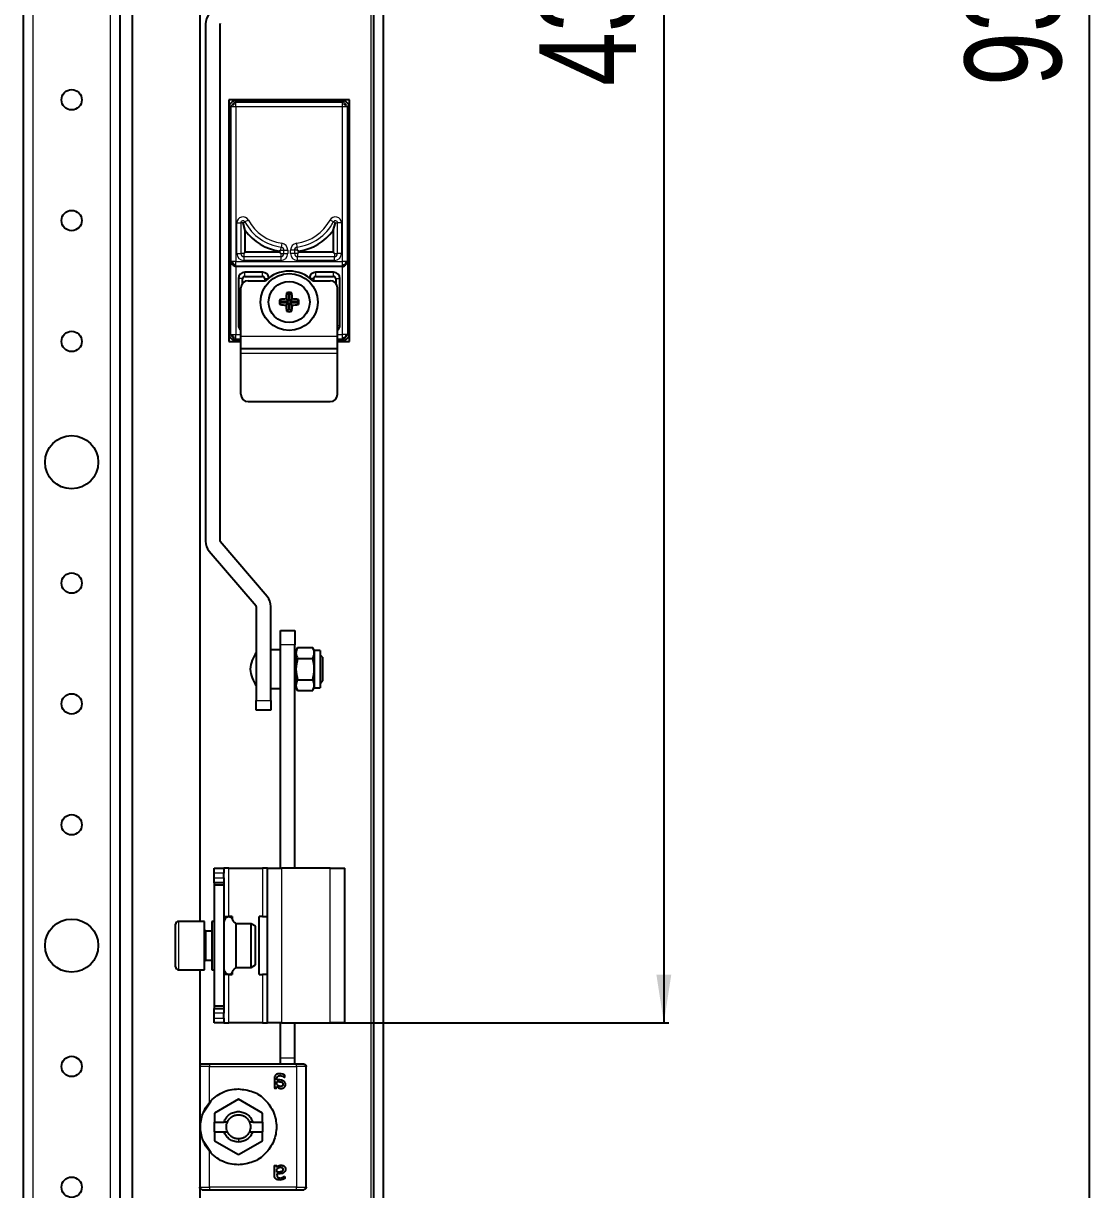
# Model space of a CAD drawing. Header units: millimetres. Extents: x -317 to 1498, y -422 to 1043.
# Drawn here: x 1276.1 to 1498.2, y 49.8 to 291.1 of the extents above; entities that cross this region are included whole.
import ezdxf

# ---------------------------------------------------------------- set-up
doc = ezdxf.new("R2010")
doc.units = ezdxf.units.MM
doc.layers.add('FORMAT', color=7, linetype='Continuous')
doc.styles.add('SLDTEXTSTYLE0', font='TXT', dxfattribs={"width": 0.75})
doc.dimstyles.new('SLDDIMSTYLE0', dxfattribs={"dimtxt": 20, "dimasz": 10, "dimexe": 0, "dimexo": 0.0625, "dimgap": 5, "dimtad": 2, "dimdec": 1, "dimrnd": 1e-09, "dimzin": 12, "dimdsep": 46, "dimtxsty": 'SLDTEXTSTYLE0', "dimsah": 1, "dimcen": 0.09, "dimadec": 0, "dimazin": 3, "dimtfac": 1, "dimtofl": 0, "dimtmove": 0, "dimatfit": 3, "dimfxl": 0, "dimfrac": 2, "dimtolj": 1, "dimtzin": 12, "dimarcsym": 0})

# ---------------------------------------------------------------- blocks, each defined once
blk = doc.blocks.new('_D_5')
at = {"layer": 'FORMAT'}
for p, q in [((1342.64, 766.28), (1497.64, 766.28)), ((1496.64, 766.28), (1496.64, -165.72)), ((1342.64, -165.72), (1497.64, -165.72))]:
    blk.add_line(p, q, dxfattribs=at)
for points in [[(1496.64, 766.28), (1495.1, 756.28), (1498.18, 756.28)], [(1496.64, -165.72), (1498.18, -155.72), (1495.1, -155.72)]]:
    blk.add_solid(points, dxfattribs=at)
at = {"layer": 'FORMAT', "insert": (1470.86, 278.12), "char_height": 20, "attachment_point": 1, "rotation": 90, "style": 'SLDTEXTSTYLE0'}
blk.add_mtext('932', dxfattribs=at)
blk = doc.blocks.new('_D_8')
at = {"layer": 'FORMAT'}
for p, q in [((1339.64, 516.28), (1409.64, 516.28)), ((1408.64, 516.28), (1408.64, 84.28)), ((1339.64, 84.28), (1409.64, 84.28))]:
    blk.add_line(p, q, dxfattribs=at)
for points in [[(1408.64, 516.28), (1407.1, 506.28), (1410.18, 506.28)], [(1408.64, 84.28), (1410.18, 94.28), (1407.1, 94.28)]]:
    blk.add_solid(points, dxfattribs=at)
at = {"layer": 'FORMAT', "insert": (1382.86, 278.12), "char_height": 20, "attachment_point": 1, "rotation": 90, "style": 'SLDTEXTSTYLE0'}
blk.add_mtext('432', dxfattribs=at)

msp = doc.modelspace()

# ---------------------------------------------------------------- linework, layer by layer
at = {"color": 7, "linetype": 'Continuous', "lineweight": 25}
for p, q in [((1348.63, -277.22), (1348.63, 877.78)), ((1350.63, -277.22), (1350.63, 877.78)), ((1298.63, 844.78), (1298.63, -244.22)), ((1276.13, 817.78), (1276.13, -217.22)), ((1296.13, 817.78), (1296.13, -217.22)), ((1312.63, 495.28), (1312.63, 105.28)), ((1313.83, 290.96), (1313.83, 183.98)), ((1316.83, 183.98), (1316.83, 290.96)), ((1343.63, 275.28), (1318.63, 275.28)), ((1318.63, 275.28), (1318.63, 225.28)), ((1319.82, 275.1), (1342.45, 275.1)), ((1343.63, 225.28), (1343.63, 275.28)), ((1318.82, 226.46), (1318.82, 274.1)), ((1343.45, 274.1), (1343.45, 226.46)), ((1322.04, 248.22), (1321.58, 249.78)), ((1340.23, 248.22), (1340.68, 249.78)), ((1322.04, 243.74), (1322.04, 248.22)), ((1340.23, 248.22), (1340.23, 243.74)), ((1322.04, 243.74), (1321.78, 243.48)), ((1329.13, 243.74), (1322.04, 243.74)), ((1329.13, 243.93), (1329.38, 244.15)), ((1329.13, 243.93), (1329.13, 243.74)), ((1329.13, 243.74), (1329.38, 243.48)), ((1333.14, 243.93), (1332.88, 244.15)), ((1333.14, 243.74), (1332.88, 243.48)), ((1333.14, 243.74), (1333.14, 243.93)), ((1340.23, 243.74), (1333.14, 243.74)), ((1340.23, 243.74), (1340.48, 243.48)), ((1320.1, 240.78), (1320.09, 240.78)), ((1320.12, 240.78), (1320.1, 240.78)), ((1342.15, 240.78), (1320.12, 240.78)), ((1325.63, 239.58), (1321.93, 239.58)), ((1340.33, 239.58), (1336.63, 239.58)), ((1342.16, 240.78), (1342.15, 240.78)), ((1342.18, 240.78), (1342.16, 240.78)), ((1320.63, 238.28), (1320.63, 228.58)), ((1321.5, 237.31), (1321.5, 238.28)), ((1321.93, 238.72), (1325.63, 238.72)), ((1322.63, 237.83), (1326.24, 237.83)), ((1326.07, 238.28), (1326.07, 237.83)), ((1336.03, 237.83), (1339.63, 237.83)), ((1336.2, 237.83), (1336.2, 238.28)), ((1336.63, 238.72), (1340.33, 238.72)), ((1340.77, 238.28), (1340.77, 237.31)), ((1341.63, 228.58), (1341.63, 238.28)), ((1321.13, 226.33), (1321.13, 236.33)), ((1331.02, 234.99), (1330.59, 235.35)), ((1331.02, 234.99), (1331.02, 233.55)), ((1331.25, 234.99), (1331.68, 235.35)), ((1331.25, 233.55), (1331.25, 234.99)), ((1341.13, 226.33), (1341.13, 236.33)), ((1329.57, 233.55), (1329.21, 233.98)), ((1329.57, 233.32), (1329.21, 232.89)), ((1331.02, 233.55), (1329.57, 233.55)), ((1329.57, 233.32), (1331.02, 233.32)), ((1331.02, 233.55), (1330.5, 234.06)), ((1331.02, 233.32), (1330.5, 232.8)), ((1331.02, 231.87), (1330.59, 231.51)), ((1331.02, 233.32), (1331.02, 231.87)), ((1331.25, 233.55), (1331.76, 234.06)), ((1332.69, 233.55), (1331.25, 233.55)), ((1331.25, 233.32), (1331.76, 232.8)), ((1331.25, 233.32), (1332.69, 233.32)), ((1331.25, 231.87), (1331.25, 233.32)), ((1331.25, 231.87), (1331.68, 231.51)), ((1332.69, 233.55), (1333.05, 233.98)), ((1332.69, 233.32), (1333.05, 232.89)), ((1318.63, 225.28), (1321.13, 225.28)), ((1321.13, 225.46), (1319.82, 225.46)), ((1321.13, 223.83), (1321.13, 226.33)), ((1341.13, 223.83), (1341.13, 226.33)), ((1342.45, 225.46), (1341.13, 225.46)), ((1341.13, 225.28), (1343.63, 225.28)), ((1321.13, 223.83), (1341.13, 223.83)), ((1321.13, 222.83), (1321.13, 223.83)), ((1321.13, 214.33), (1321.13, 222.83)), ((1341.13, 222.83), (1341.13, 223.83)), ((1341.13, 214.33), (1341.13, 222.83)), ((1322.63, 212.83), (1339.63, 212.83)), ((1326.57, 172.48), (1316.88, 183.85)), ((1314.6, 181.91), (1324.29, 170.54)), ((1324.33, 170.41), (1324.33, 150.98)), ((1327.33, 150.98), (1327.33, 170.41)), ((1329.33, 165.48), (1332.33, 165.48)), ((1329.33, 162.48), (1329.33, 165.48)), ((1332.33, 165.48), (1332.33, 162.48)), ((1329.33, 116.28), (1329.33, 162.48)), ((1332.33, 116.28), (1332.33, 162.48)), ((1332.88, 161.93), (1332.53, 161.33)), ((1332.88, 161.93), (1335.99, 161.93)), ((1336.33, 161.33), (1335.99, 161.93)), ((1329.33, 161.48), (1327.33, 161.48)), ((1332.53, 160.43), (1332.33, 160.43)), ((1332.53, 161.33), (1332.53, 153.63)), ((1332.88, 159.71), (1335.99, 159.71)), ((1337.53, 161.33), (1336.33, 161.33)), ((1336.33, 161.33), (1336.33, 153.63)), ((1337.53, 161.33), (1337.53, 153.63)), ((1338.03, 159.93), (1337.53, 160.43)), ((1338.03, 159.93), (1338.03, 155.03)), ((1332.33, 154.53), (1332.53, 154.53)), ((1332.88, 155.26), (1335.99, 155.26)), ((1337.53, 154.53), (1338.03, 155.03)), ((1327.33, 153.48), (1329.33, 153.48)), ((1332.53, 153.63), (1332.88, 153.03)), ((1332.88, 153.03), (1335.99, 153.03)), ((1335.99, 153.03), (1336.33, 153.63)), ((1336.33, 153.63), (1337.53, 153.63)), ((1324.33, 148.98), (1324.33, 150.98)), ((1327.33, 150.98), (1327.33, 148.98)), ((1327.33, 148.98), (1324.33, 148.98)), ((1315.63, 116.28), (1317.63, 116.28)), ((1315.63, 115.28), (1315.63, 116.28)), ((1317.63, 116.28), (1317.63, 115.28)), ((1318.63, 116.28), (1317.63, 116.28)), ((1318.63, 116.28), (1325.63, 116.28)), ((1326.63, 116.28), (1325.63, 116.28)), ((1326.63, 84.28), (1326.63, 116.28)), ((1326.63, 116.28), (1329.63, 116.28)), ((1339.63, 116.28), (1329.63, 116.28)), ((1339.63, 116.28), (1342.63, 116.28)), ((1342.63, 84.28), (1342.63, 116.28)), ((1315.63, 114.28), (1315.63, 115.28)), ((1315.63, 113.28), (1315.63, 114.28)), ((1317.63, 114.28), (1317.63, 115.28)), ((1317.63, 114.28), (1317.63, 113.28)), ((1317.63, 113.28), (1315.63, 113.28)), ((1315.63, 113.28), (1315.63, 112.78)), ((1317.63, 112.78), (1315.63, 112.78)), ((1315.63, 112.78), (1315.63, 87.78)), ((1317.63, 113.28), (1317.63, 112.78)), ((1317.63, 112.78), (1317.63, 87.78)), ((1317.63, 106.28), (1318.63, 106.28)), ((1319.33, 106.28), (1318.63, 106.28)), ((1319.33, 106.28), (1319.33, 105.83)), ((1324.93, 94.28), (1324.93, 106.28)), ((1325.63, 106.28), (1324.93, 106.28)), ((1325.63, 106.28), (1326.63, 106.28)), ((1307.63, 95.88), (1307.63, 104.68)), ((1313.63, 105.28), (1308.23, 105.28)), ((1313.63, 95.28), (1313.63, 105.28)), ((1315.63, 105.28), (1315.13, 105.28)), ((1315.13, 105.28), (1315.13, 104.07)), ((1315.13, 104.07), (1315.13, 95.28)), ((1323.27, 104.78), (1320.13, 104.78)), ((1320.13, 95.78), (1320.13, 104.78)), ((1324.13, 104.28), (1323.27, 104.78)), ((1323.27, 95.78), (1323.27, 104.78)), ((1324.13, 96.28), (1324.13, 104.28)), ((1315.13, 103.28), (1313.88, 103.28)), ((1313.88, 97.28), (1315.13, 97.28)), ((1308.23, 95.28), (1313.63, 95.28)), ((1312.63, 95.28), (1312.63, 75.46)), ((1315.13, 95.28), (1315.63, 95.28)), ((1318.63, 94.28), (1317.63, 94.28)), ((1318.63, 94.28), (1319.33, 94.28)), ((1319.33, 94.73), (1319.33, 94.28)), ((1320.13, 95.78), (1323.27, 95.78)), ((1323.27, 95.78), (1324.13, 96.28)), ((1324.93, 94.28), (1325.63, 94.28)), ((1326.63, 94.28), (1325.63, 94.28)), ((1317.63, 87.78), (1315.63, 87.78)), ((1315.63, 87.78), (1315.63, 87.28)), ((1315.63, 86.28), (1315.63, 87.28)), ((1315.63, 87.28), (1317.63, 87.28)), ((1317.63, 87.78), (1317.63, 87.28)), ((1317.63, 87.28), (1317.63, 86.28)), ((1315.63, 85.28), (1315.63, 86.28)), ((1315.63, 84.28), (1315.63, 85.28)), ((1317.63, 85.28), (1317.63, 86.28)), ((1317.63, 85.28), (1317.63, 84.28)), ((1317.63, 84.28), (1315.63, 84.28)), ((1317.63, 84.28), (1318.63, 84.28)), ((1325.63, 84.28), (1318.63, 84.28)), ((1325.63, 84.28), (1326.63, 84.28)), ((1329.63, 84.28), (1326.63, 84.28)), ((1329.33, 76.98), (1329.33, 84.28)), ((1329.63, 84.28), (1339.63, 84.28)), ((1332.33, 76.98), (1332.33, 84.28)), ((1342.63, 84.28), (1339.63, 84.28)), ((1312.63, 75.28), (1312.63, 50.28)), ((1332.63, 75.78), (1314.63, 75.78)), ((1329.33, 75.73), (1329.33, 76.98)), ((1332.33, 75.73), (1332.33, 76.98)), ((1333.23, 75.78), (1332.98, 75.78)), ((1334.63, 50.28), (1334.63, 75.28)), ((1328.08, 72.74), (1328.08, 70.87)), ((1328.6, 72.49), (1328.6, 72.71)), ((1328.99, 72.49), (1328.6, 72.49)), ((1328.53, 70.87), (1328.53, 71.15)), ((1328.6, 72.13), (1329.03, 72.13)), ((1328.6, 71.55), (1328.6, 72.13)), ((1313.46, 65.91), (1314.97, 68.16)), ((1320.63, 68.5), (1315.68, 65.64)), ((1325.58, 65.64), (1320.63, 68.5)), ((1315.68, 65.64), (1315.68, 63.78)), ((1325.58, 63.78), (1325.58, 65.64)), ((1315.68, 61.78), (1315.68, 63.78)), ((1315.68, 63.78), (1317.65, 63.78)), ((1318.34, 63.78), (1317.65, 63.78)), ((1323.62, 63.78), (1322.93, 63.78)), ((1323.62, 63.78), (1325.58, 63.78)), ((1325.58, 63.78), (1325.58, 61.78)), ((1315.68, 61.78), (1315.68, 59.92)), ((1315.68, 61.78), (1317.65, 61.78)), ((1317.65, 61.78), (1318.34, 61.78)), ((1322.93, 61.78), (1323.62, 61.78)), ((1323.62, 61.78), (1325.58, 61.78)), ((1325.58, 59.92), (1325.58, 61.78)), ((1314.97, 57.4), (1313.46, 59.66)), ((1315.68, 59.92), (1320.63, 57.07)), ((1320.63, 57.07), (1325.58, 59.92)), ((1328.08, 52.82), (1328.08, 54.69)), ((1328.53, 54.69), (1328.53, 54.41)), ((1328.6, 53.43), (1328.6, 54.02)), ((1329.03, 53.43), (1328.6, 53.43)), ((1328.99, 53.08), (1328.6, 53.08)), ((1328.6, 53.08), (1328.6, 52.86)), ((1312.63, 50.11), (1312.63, -144.72)), ((1314.63, 49.78), (1332.63, 49.78)), ((1332.98, 49.78), (1333.23, 49.78))]:
    msp.add_line(p, q, dxfattribs=at)
at = {"color": 8, "linetype": 'Continuous', "lineweight": 18}
for p, q in [((1348.03, 875.18), (1348.03, -274.62)), ((1278.13, 817.78), (1278.13, -217.22)), ((1294.13, 817.78), (1294.13, -217.22)), ((1319.82, 275.1), (1320.12, 274.8)), ((1342.15, 274.8), (1342.45, 275.1)), ((1319.12, 273.8), (1318.82, 274.1)), ((1319.12, 241.78), (1319.12, 273.8)), ((1320.12, 274.8), (1342.15, 274.8)), ((1320.12, 273.8), (1320.12, 241.78)), ((1342.15, 273.8), (1320.12, 273.8)), ((1342.15, 241.78), (1342.15, 273.8)), ((1343.45, 274.1), (1343.15, 273.8)), ((1343.15, 273.8), (1343.15, 241.78)), ((1320.33, 243.48), (1320.33, 249.78)), ((1320.33, 249.78), (1321.12, 249.78)), ((1321.12, 249.78), (1321.12, 243.48)), ((1321.58, 249.78), (1321.12, 249.78)), ((1321.58, 249.78), (1321.99, 250)), ((1322.69, 250.38), (1321.99, 250)), ((1340.28, 250), (1339.58, 250.38)), ((1340.68, 249.78), (1340.28, 250)), ((1340.68, 249.78), (1341.14, 249.78)), ((1341.94, 249.78), (1341.14, 249.78)), ((1341.14, 243.48), (1341.14, 249.78)), ((1341.94, 249.78), (1341.94, 243.48)), ((1329.38, 244.15), (1329.47, 244.81)), ((1329.38, 244.15), (1330.04, 244.15)), ((1329.58, 245.6), (1329.47, 244.81)), ((1330.04, 244.15), (1330.84, 244.15)), ((1330.04, 243.48), (1330.04, 244.15)), ((1330.84, 244.15), (1330.84, 243.48)), ((1331.43, 243.48), (1331.43, 244.15)), ((1332.22, 244.15), (1331.43, 244.15)), ((1332.22, 244.15), (1332.22, 243.48)), ((1332.88, 244.15), (1332.22, 244.15)), ((1332.79, 244.81), (1332.69, 245.6)), ((1332.88, 244.15), (1332.79, 244.81)), ((1319.09, 241.78), (1319.12, 241.78)), ((1319.09, 226.73), (1319.09, 241.78)), ((1320.12, 241.78), (1342.15, 241.78)), ((1320.33, 243.48), (1321.12, 243.48)), ((1321.78, 243.48), (1321.12, 243.48)), ((1321.78, 243.48), (1321.78, 242.82)), ((1321.78, 242.82), (1321.78, 242.02)), ((1321.78, 242.82), (1329.38, 242.82)), ((1329.38, 242.02), (1321.78, 242.02)), ((1329.38, 243.48), (1329.38, 242.82)), ((1329.38, 243.48), (1330.04, 243.48)), ((1329.38, 242.82), (1329.38, 242.02)), ((1330.04, 243.48), (1330.84, 243.48)), ((1332.22, 243.48), (1331.43, 243.48)), ((1332.88, 243.48), (1332.22, 243.48)), ((1332.88, 243.48), (1332.88, 242.82)), ((1332.88, 242.02), (1332.88, 242.82)), ((1332.88, 242.82), (1340.48, 242.82)), ((1340.48, 242.02), (1332.88, 242.02)), ((1340.48, 243.48), (1340.48, 242.82)), ((1340.48, 243.48), (1341.14, 243.48)), ((1340.48, 242.02), (1340.48, 242.82)), ((1341.94, 243.48), (1341.14, 243.48)), ((1343.15, 241.78), (1343.18, 241.78)), ((1343.18, 241.78), (1343.18, 226.73)), ((1320.09, 240.78), (1320.09, 226.73)), ((1321.93, 238.72), (1321.93, 239.58)), ((1325.63, 238.72), (1325.63, 239.58)), ((1336.63, 238.72), (1336.63, 239.58)), ((1340.33, 238.72), (1340.33, 239.58)), ((1342.18, 226.73), (1342.18, 240.78)), ((1321.5, 238.28), (1320.63, 238.28)), ((1326.07, 238.28), (1326.74, 238.28)), ((1336.2, 238.28), (1335.53, 238.28)), ((1340.77, 238.28), (1341.63, 238.28)), ((1321.13, 228.58), (1320.63, 228.58)), ((1341.13, 228.58), (1341.63, 228.58)), ((1318.82, 226.46), (1319.09, 226.73)), ((1320.09, 225.73), (1319.82, 225.46)), ((1320.09, 226.73), (1321.13, 226.73)), ((1321.13, 225.73), (1320.09, 225.73)), ((1321.13, 226.33), (1341.13, 226.33)), ((1341.13, 226.73), (1342.18, 226.73)), ((1342.18, 225.73), (1341.13, 225.73)), ((1342.45, 225.46), (1342.18, 225.73)), ((1343.18, 226.73), (1343.45, 226.46)), ((1321.13, 222.83), (1341.13, 222.83)), ((1332.33, 162.48), (1329.33, 162.48)), ((1324.33, 150.98), (1327.33, 150.98)), ((1318.63, 106.28), (1318.63, 116.28)), ((1325.63, 116.28), (1325.63, 106.28)), ((1329.63, 84.28), (1329.63, 116.28)), ((1339.63, 84.28), (1339.63, 116.28)), ((1317.63, 115.28), (1315.63, 115.28)), ((1315.63, 114.28), (1317.63, 114.28)), ((1308.23, 105.28), (1308.23, 95.28)), ((1313.88, 103.28), (1313.88, 101.82)), ((1313.88, 101.82), (1313.88, 97.28)), ((1318.63, 84.28), (1318.63, 94.28)), ((1325.63, 94.28), (1325.63, 84.28)), ((1317.63, 86.28), (1315.63, 86.28)), ((1315.63, 85.28), (1317.63, 85.28)), ((1314.63, 67.84), (1314.63, 75.28)), ((1314.63, 75.28), (1332.63, 75.28)), ((1332.33, 76.98), (1329.33, 76.98)), ((1332.63, 75.28), (1332.63, 50.28)), ((1320.63, 60.28), (1320.63, 59.63)), ((1314.63, 50.28), (1314.63, 57.72)), ((1332.63, 50.28), (1314.63, 50.28))]:
    msp.add_line(p, q, dxfattribs=at)
at = {"color": 7, "linetype": 'Continuous', "lineweight": 25}
for centre, radius in [((1286.13, 275.28), 2.1), ((1286.13, 250.28), 2.1), ((1331.13, 233.43), 5.9), ((1331.13, 233.43), 4.25), ((1286.13, 225.28), 2.1), ((1286.13, 200.28), 5.5), ((1286.13, 175.28), 2.1), ((1286.13, 150.28), 2.1), ((1286.13, 125.28), 2.1), ((1286.13, 100.28), 5.5), ((1286.13, 75.28), 2.1), ((1286.13, 50.28), 2.1)]:
    msp.add_circle(centre, radius, dxfattribs=at)
for centre, radius, start, end in [((1317.03, 290.96), 3.2, 141.4416, 180), ((1317.03, 290.96), 0.2, 141.4416, 180), ((1330.83, 254.75), 10.95, 216.5958, 261.061), ((1331.44, 254.75), 10.95, 278.939, 323.4042), ((1321.93, 238.28), 1.3, 90, 180), ((1325.63, 238.28), 1.3, 6.3593, 90), ((1331.13, 232.83), 7, 45.5847, 134.4153), ((1336.63, 238.28), 1.3, 90, 173.6407), ((1340.33, 238.28), 1.3, 0, 90), ((1322.63, 236.33), 1.5, 90, 180), ((1321.93, 238.28), 0.435, 90, 180), ((1325.63, 238.28), 0.435, 0, 90), ((1336.63, 238.28), 0.435, 90, 180), ((1339.63, 236.33), 1.5, 0, 90), ((1340.33, 238.28), 0.435, 0, 90), ((1349.21, 233.5), 18.72, 174.3168, 178.2751), ((1331.13, 233.43), 2, 74.1146, 105.8854), ((1331.13, 233.43), 1.56, 85.8165, 94.1835), ((1313.05, 233.5), 18.72, 1.7249, 5.6832), ((1331.13, 233.43), 2, 164.1146, 195.8854), ((1331.07, 215.35), 18.72, 91.7249, 95.6832), ((1331.07, 251.51), 18.72, 264.3168, 268.2751), ((1331.13, 233.43), 1.56, 175.8165, 184.1835), ((1349.21, 233.37), 18.72, 181.7249, 185.6832), ((1331.13, 233.43), 1.56, 265.8165, 274.1835), ((1313.05, 233.37), 18.72, 354.3168, 358.2751), ((1331.2, 215.35), 18.72, 84.3168, 88.2751), ((1331.2, 251.51), 18.72, 271.7249, 275.6832), ((1331.13, 233.43), 1.56, 355.8165, 4.1835), ((1331.13, 233.43), 2, 344.1146, 15.8854), ((1331.13, 233.43), 2, 254.1146, 285.8854), ((1321.93, 228.58), 1.3, 180, 232.0201), ((1340.33, 228.58), 1.3, 307.9799, 0), ((1322.63, 214.33), 1.5, 180, 270), ((1339.63, 214.33), 1.5, 270, 0), ((1317.03, 183.98), 3.2, 180, 220.4367), ((1317.03, 183.98), 0.2, 180, 220.4367), ((1324.13, 170.41), 3.2, 0, 40.4367), ((1324.13, 170.41), 0.2, 0, 40.4367), ((1330.98, 156.52), 8, 146.1291, 173.1181), ((1330.98, 158.44), 8, 186.8819, 213.8709), ((1308.23, 104.68), 0.6, 90, 180), ((1313.88, 103.53), 0.25, 180, 270), ((1313.88, 97.03), 0.25, 90, 180), ((1308.23, 95.88), 0.6, 180, 270)]:
    msp.add_arc(centre, radius, start, end, dxfattribs=at)
at = {"color": 8, "linetype": 'Continuous', "lineweight": 18}
for centre, radius, start, end in [((1321.58, 249.78), 1.26, 28.2631, 180), ((1340.68, 249.78), 1.26, 0, 151.7369), ((1321.58, 249.78), 0.46, 28.2631, 180), ((1330.83, 254.75), 10.04, 208.2631, 262.2213), ((1330.83, 254.75), 9.24, 208.2631, 262.2213), ((1331.44, 254.75), 9.24, 277.7787, 331.7369), ((1331.44, 254.75), 10.04, 277.7787, 331.7369), ((1340.68, 249.78), 0.46, 0, 151.7369), ((1329.38, 244.15), 0.66, 0, 82.2213), ((1329.38, 244.15), 1.46, 0, 82.2213), ((1332.88, 244.15), 1.46, 97.7787, 180), ((1332.88, 244.15), 0.66, 97.7787, 180), ((1321.78, 243.48), 1.46, 180, 270), ((1321.78, 243.48), 0.66, 180, 270), ((1329.38, 243.48), 1.46, 270, 0), ((1329.38, 243.48), 0.66, 270, 0), ((1332.88, 243.48), 1.46, 180, 270), ((1332.88, 243.48), 0.66, 180, 270), ((1340.48, 243.48), 1.46, 270, 0), ((1340.48, 243.48), 0.66, 270, 0)]:
    msp.add_arc(centre, radius, start, end, dxfattribs=at)
at = {"color": 7, "linetype": 'Continuous', "lineweight": 25}
for points, knots in [([(1318.82, 274.1), (1318.82, 274.13), (1318.83, 274.25), (1318.96, 274.47), (1319.18, 274.74), (1319.42, 274.94), (1319.61, 275.05), (1319.73, 275.09), (1319.79, 275.1), (1319.82, 275.1)], [0, 0, 0, 0, 0.0566974, 0.2503517, 0.4998638, 0.7488693, 0.8744535, 0.9435148, 1, 1, 1, 1]), ([(1342.45, 275.1), (1342.48, 275.1), (1342.6, 275.08), (1342.83, 274.96), (1343.09, 274.74), (1343.29, 274.5), (1343.4, 274.31), (1343.44, 274.19), (1343.45, 274.13), (1343.45, 274.1)], [0, 0, 0, 0, 0.056697, 0.250352, 0.499864, 0.748869, 0.874453, 0.943515, 1, 1, 1, 1]), ([(1319.09, 241.78), (1319.1, 241.73), (1319.14, 241.52), (1319.37, 241.23), (1319.65, 240.98), (1319.85, 240.86), (1319.98, 240.8), (1320.06, 240.79), (1320.09, 240.78)], [0, 0, 0, 0, 0.125207, 0.499639, 0.74848, 0.874099, 0.946251, 1, 1, 1, 1]), ([(1342.18, 240.78), (1342.21, 240.79), (1342.36, 240.81), (1342.59, 240.96), (1342.86, 241.19), (1343.04, 241.42), (1343.15, 241.62), (1343.17, 241.73), (1343.18, 241.78)], [0, 0, 0, 0, 0.053741, 0.2506254, 0.4994286, 0.749504, 0.8748127, 1, 1, 1, 1]), ([(1342.15, 240.78), (1342.18, 240.78), (1342.24, 240.79), (1342.36, 240.84), (1342.55, 240.94), (1342.69, 241.07), (1342.78, 241.15)], [0, 0, 0, 0, 0.124863, 0.249962, 0.500073, 1, 1, 1, 1]), ([(1319.82, 225.46), (1319.79, 225.47), (1319.66, 225.48), (1319.44, 225.61), (1319.18, 225.82), (1318.98, 226.06), (1318.87, 226.26), (1318.83, 226.37), (1318.82, 226.44), (1318.82, 226.46)], [0, 0, 0, 0, 0.0566974, 0.2503517, 0.4998638, 0.7488693, 0.8744535, 0.9435148, 1, 1, 1, 1]), ([(1343.45, 226.46), (1343.45, 226.44), (1343.44, 226.31), (1343.31, 226.09), (1343.09, 225.83), (1342.85, 225.62), (1342.66, 225.52), (1342.54, 225.47), (1342.48, 225.47), (1342.45, 225.46)], [0, 0, 0, 0, 0.056697, 0.250352, 0.499864, 0.748869, 0.874453, 0.943515, 1, 1, 1, 1]), ([(1332.88, 161.93), (1332.7, 161.53), (1332.36, 160.79), (1332.72, 160.05), (1332.88, 159.71)], [0, 0, 0, 0, 0.534707, 1, 1, 1, 1]), ([(1335.99, 159.71), (1336.17, 160.1), (1336.5, 160.85), (1336.15, 161.59), (1335.99, 161.93)], [0, 0, 0, 0, 0.534707, 1, 1, 1, 1]), ([(1332.88, 159.71), (1332.71, 158.95), (1332.36, 157.47), (1332.71, 155.99), (1332.88, 155.26)], [0, 0, 0, 0, 0.508481, 1, 1, 1, 1]), ([(1335.99, 155.26), (1336.16, 156.01), (1336.5, 157.5), (1336.16, 158.98), (1335.99, 159.71)], [0, 0, 0, 0, 0.508481, 1, 1, 1, 1]), ([(1332.88, 155.26), (1332.7, 154.86), (1332.36, 154.12), (1332.72, 153.38), (1332.88, 153.03)], [0, 0, 0, 0, 0.534707, 1, 1, 1, 1]), ([(1335.99, 153.03), (1336.17, 153.43), (1336.5, 154.17), (1336.15, 154.91), (1335.99, 155.26)], [0, 0, 0, 0, 0.534707, 1, 1, 1, 1]), ([(1320.13, 104.78), (1319.96, 104.94), (1319.61, 105.24), (1319.42, 105.81), (1319.05, 106.12), (1318.72, 106.25), (1318.36, 106.21), (1318.01, 106.02), (1317.76, 105.66), (1317.68, 105.36), (1317.63, 105.21)], [0, 0, 0, 0, 0.185676, 0.371025, 0.466937, 0.562172, 0.656347, 0.751553, 0.873842, 1, 1, 1, 1]), ([(1317.63, 95.35), (1317.68, 95.2), (1317.76, 94.9), (1318.01, 94.54), (1318.36, 94.35), (1318.72, 94.32), (1319.05, 94.45), (1319.42, 94.75), (1319.61, 95.32), (1319.96, 95.63), (1320.13, 95.78)], [0, 0, 0, 0, 0.126158, 0.248447, 0.343653, 0.437828, 0.533063, 0.628975, 0.814324, 1, 1, 1, 1]), ([(1329.19, 73.78), (1329.04, 73.78), (1328.82, 73.77), (1328.53, 73.67), (1328.35, 73.55), (1328.21, 73.38), (1328.09, 73.11), (1328.08, 72.89), (1328.08, 72.74)], [0, 0, 0, 0, 0.250089, 0.382495, 0.500259, 0.622163, 0.750133, 1, 1, 1, 1]), ([(1328.6, 72.71), (1328.61, 72.8), (1328.61, 72.93), (1328.67, 73.1), (1328.75, 73.21), (1328.85, 73.29), (1328.98, 73.34), (1329.11, 73.37), (1329.2, 73.37), (1329.24, 73.37)], [0, 0, 0, 0, 0.250023, 0.382539, 0.499802, 0.620838, 0.749652, 0.874777, 1, 1, 1, 1]), ([(1330.37, 71.57), (1330.37, 71.65), (1330.36, 71.8), (1330.26, 72.02), (1330.11, 72.2), (1329.84, 72.37), (1329.45, 72.47), (1329.14, 72.48), (1328.99, 72.49)], [0, 0, 0, 0, 0.125049, 0.249886, 0.370856, 0.49982, 0.749609, 1, 1, 1, 1]), ([(1330.25, 73.29), (1330.25, 73.34), (1330.25, 73.42), (1330.19, 73.51), (1330.05, 73.6), (1329.72, 73.73), (1329.4, 73.76), (1329.19, 73.78)], [0, 0, 0, 0, 0.1246927, 0.1871822, 0.2497734, 0.5000394, 1, 1, 1, 1]), ([(1329.24, 73.37), (1329.4, 73.35), (1329.65, 73.32), (1329.9, 73.2), (1330.02, 73.13), (1330.09, 73.09), (1330.13, 73.08), (1330.15, 73.08)], [0, 0, 0, 0, 0.4987, 0.749508, 0.874949, 0.946783, 1, 1, 1, 1]), ([(1330.15, 73.08), (1330.16, 73.08), (1330.18, 73.08), (1330.2, 73.09), (1330.21, 73.1), (1330.23, 73.13), (1330.24, 73.17), (1330.25, 73.21), (1330.25, 73.25), (1330.25, 73.27), (1330.25, 73.29)], [0, 0, 0, 0, 0.128825, 0.180169, 0.243397, 0.36986, 0.499864, 0.749649, 0.843476, 1, 1, 1, 1]), ([(1328.08, 70.87), (1328.08, 70.86), (1328.08, 70.85), (1328.09, 70.83), (1328.12, 70.8), (1328.19, 70.78), (1328.26, 70.78), (1328.3, 70.78)], [0, 0, 0, 0, 0.124881, 0.183376, 0.250934, 0.500336, 1, 1, 1, 1]), ([(1328.3, 70.78), (1328.35, 70.78), (1328.42, 70.78), (1328.49, 70.8), (1328.52, 70.83), (1328.53, 70.85), (1328.53, 70.86), (1328.53, 70.87)], [0, 0, 0, 0, 0.4997175, 0.7494373, 0.8105874, 0.8750778, 1, 1, 1, 1]), ([(1328.53, 71.15), (1328.66, 71.04), (1328.84, 70.87), (1329.12, 70.76), (1329.28, 70.73), (1329.37, 70.72), (1329.41, 70.72)], [0, 0, 0, 0, 0.499113, 0.749325, 0.874665, 1, 1, 1, 1]), ([(1329.33, 71.13), (1329.25, 71.14), (1329.11, 71.15), (1328.85, 71.29), (1328.7, 71.44), (1328.6, 71.55)], [0, 0, 0, 0, 0.2499389, 0.4998636, 1, 1, 1, 1]), ([(1329.03, 72.13), (1329.14, 72.13), (1329.32, 72.12), (1329.54, 72.06), (1329.69, 71.97), (1329.78, 71.87), (1329.83, 71.74), (1329.84, 71.65), (1329.84, 71.61)], [0, 0, 0, 0, 0.279652, 0.500248, 0.629485, 0.750186, 0.875763, 1, 1, 1, 1]), ([(1329.84, 71.61), (1329.83, 71.54), (1329.83, 71.44), (1329.76, 71.32), (1329.7, 71.25), (1329.62, 71.19), (1329.52, 71.16), (1329.42, 71.14), (1329.36, 71.14), (1329.33, 71.13)], [0, 0, 0, 0, 0.249168, 0.373635, 0.49939, 0.619394, 0.749656, 0.87477, 1, 1, 1, 1]), ([(1329.41, 70.72), (1329.53, 70.73), (1329.71, 70.74), (1329.94, 70.83), (1330.09, 70.92), (1330.22, 71.05), (1330.34, 71.26), (1330.36, 71.45), (1330.37, 71.57)], [0, 0, 0, 0, 0.25007, 0.379181, 0.500499, 0.62417, 0.750842, 1, 1, 1, 1]), ([(1314.63, 57.72), (1314.35, 58.1), (1313.78, 58.85), (1313.22, 60.1), (1312.87, 61.38), (1312.74, 62.78), (1312.87, 64.19), (1313.22, 65.47), (1313.78, 66.71), (1314.35, 67.47), (1314.63, 67.84)], [0, 0, 0, 0, 0.125762, 0.25037, 0.375307, 0.500139, 0.62481, 0.749763, 0.874888, 1, 1, 1, 1]), ([(1328.08, 54.69), (1328.08, 54.7), (1328.08, 54.72), (1328.09, 54.74), (1328.12, 54.76), (1328.19, 54.78), (1328.26, 54.78), (1328.3, 54.78)], [0, 0, 0, 0, 0.124884, 0.186377, 0.250914, 0.500322, 1, 1, 1, 1]), ([(1328.3, 54.78), (1328.35, 54.78), (1328.41, 54.78), (1328.48, 54.76), (1328.5, 54.75), (1328.52, 54.74), (1328.53, 54.72), (1328.53, 54.7), (1328.53, 54.69)], [0, 0, 0, 0, 0.499162, 0.644242, 0.749698, 0.813605, 0.875217, 1, 1, 1, 1]), ([(1328.53, 54.41), (1328.66, 54.52), (1328.84, 54.69), (1329.16, 54.82), (1329.33, 54.83), (1329.41, 54.84)], [0, 0, 0, 0, 0.499364, 0.749701, 1, 1, 1, 1]), ([(1328.6, 54.02), (1328.7, 54.12), (1328.85, 54.28), (1329.08, 54.39), (1329.22, 54.42), (1329.29, 54.43), (1329.33, 54.43)], [0, 0, 0, 0, 0.499765, 0.749504, 0.874771, 1, 1, 1, 1]), ([(1330.37, 54), (1330.37, 53.96), (1330.37, 53.88), (1330.34, 53.73), (1330.26, 53.54), (1330.1, 53.36), (1329.84, 53.2), (1329.45, 53.09), (1329.14, 53.08), (1328.99, 53.08)], [0, 0, 0, 0, 0.062637, 0.125278, 0.250072, 0.374841, 0.499994, 0.749696, 1, 1, 1, 1]), ([(1329.84, 53.96), (1329.84, 53.91), (1329.83, 53.82), (1329.78, 53.7), (1329.69, 53.59), (1329.54, 53.5), (1329.32, 53.44), (1329.14, 53.43), (1329.03, 53.43)], [0, 0, 0, 0, 0.124446, 0.249795, 0.37, 0.499734, 0.719932, 1, 1, 1, 1]), ([(1329.33, 54.43), (1329.39, 54.42), (1329.49, 54.42), (1329.61, 54.37), (1329.7, 54.31), (1329.76, 54.24), (1329.81, 54.15), (1329.84, 54.06), (1329.84, 53.99), (1329.84, 53.96)], [0, 0, 0, 0, 0.2496231, 0.3771401, 0.499734, 0.6227303, 0.7498125, 0.8748762, 1, 1, 1, 1]), ([(1329.41, 54.84), (1329.53, 54.83), (1329.71, 54.82), (1329.94, 54.74), (1330.09, 54.64), (1330.22, 54.51), (1330.34, 54.3), (1330.36, 54.12), (1330.37, 54)], [0, 0, 0, 0, 0.25007, 0.379559, 0.500499, 0.624556, 0.750843, 1, 1, 1, 1]), ([(1329.19, 51.78), (1329.11, 51.78), (1328.97, 51.79), (1328.75, 51.82), (1328.53, 51.89), (1328.35, 52.01), (1328.21, 52.18), (1328.09, 52.45), (1328.08, 52.68), (1328.08, 52.82)], [0, 0, 0, 0, 0.125255, 0.250437, 0.383066, 0.500493, 0.622629, 0.75025, 1, 1, 1, 1]), ([(1328.6, 52.86), (1328.61, 52.81), (1328.61, 52.72), (1328.63, 52.59), (1328.67, 52.46), (1328.75, 52.35), (1328.85, 52.27), (1329.02, 52.2), (1329.15, 52.2), (1329.24, 52.19)], [0, 0, 0, 0, 0.125295, 0.250514, 0.383518, 0.50035, 0.621938, 0.750243, 1, 1, 1, 1]), ([(1330.25, 52.28), (1330.25, 52.25), (1330.25, 52.2), (1330.24, 52.12), (1330.19, 52.05), (1330.05, 51.96), (1329.72, 51.83), (1329.4, 51.8), (1329.19, 51.78)], [0, 0, 0, 0, 0.062686, 0.125173, 0.187628, 0.250185, 0.500314, 1, 1, 1, 1]), ([(1329.24, 52.19), (1329.41, 52.21), (1329.71, 52.23), (1329.98, 52.45), (1330.13, 52.48), (1330.15, 52.49)], [0, 0, 0, 0, 0.498852, 0.946609, 1, 1, 1, 1]), ([(1330.15, 52.49), (1330.16, 52.49), (1330.18, 52.48), (1330.2, 52.47), (1330.21, 52.46), (1330.23, 52.44), (1330.25, 52.38), (1330.25, 52.32), (1330.25, 52.28)], [0, 0, 0, 0, 0.13107, 0.182437, 0.243796, 0.371388, 0.500442, 1, 1, 1, 1])]:
    msp.add_open_spline(points, degree=3, knots=knots, dxfattribs=at)
at = {"color": 8, "linetype": 'Continuous', "lineweight": 18}
for points, knots in [([(1319.49, 274.43), (1319.4, 274.34), (1319.28, 274.2), (1319.17, 274.01), (1319.13, 273.89), (1319.12, 273.83), (1319.12, 273.8)], [0, 0, 0, 0, 0.499932, 0.750046, 0.875143, 1, 1, 1, 1]), ([(1319.49, 273.8), (1319.39, 273.8), (1319.25, 273.8), (1319.13, 273.8), (1319.12, 273.8), (1319.12, 273.8)], [0, 0, 0, 0, 0.633094, 0.851999, 1, 1, 1, 1]), ([(1320.12, 274.8), (1320.09, 274.8), (1320.02, 274.79), (1319.91, 274.74), (1319.72, 274.64), (1319.58, 274.51), (1319.49, 274.43)], [0, 0, 0, 0, 0.124863, 0.249962, 0.500073, 1, 1, 1, 1]), ([(1319.49, 274.43), (1319.49, 274.42), (1319.5, 274.41), (1319.57, 274.35), (1319.6, 274.32)], [0, 0, 0, 0, 0.584601, 1, 1, 1, 1]), ([(1319.49, 273.8), (1319.5, 273.91), (1319.5, 274.09), (1319.57, 274.25), (1319.6, 274.32)], [0, 0, 0, 0, 0.584782, 1, 1, 1, 1]), ([(1320.12, 273.8), (1320.08, 273.8), (1319.99, 273.8), (1319.77, 273.8), (1319.61, 273.8), (1319.49, 273.8)], [0, 0, 0, 0, 0.148001, 0.366906, 1, 1, 1, 1]), ([(1320.12, 274.43), (1320.01, 274.42), (1319.82, 274.41), (1319.66, 274.35), (1319.6, 274.32)], [0, 0, 0, 0, 0.584782, 1, 1, 1, 1]), ([(1320.12, 274.43), (1320.12, 274.51), (1320.12, 274.64), (1320.12, 274.74), (1320.12, 274.79), (1320.12, 274.8), (1320.12, 274.8)], [0, 0, 0, 0, 0.499933, 0.750044, 0.87514, 1, 1, 1, 1]), ([(1320.12, 273.8), (1320.12, 273.83), (1320.12, 273.89), (1320.12, 274.01), (1320.12, 274.2), (1320.12, 274.33), (1320.12, 274.43)], [0, 0, 0, 0, 0.124527, 0.250035, 0.500121, 1, 1, 1, 1]), ([(1342.15, 274.43), (1342.15, 274.53), (1342.15, 274.67), (1342.15, 274.78), (1342.15, 274.79), (1342.15, 274.8)], [0, 0, 0, 0, 0.633094, 0.851999, 1, 1, 1, 1]), ([(1342.78, 274.43), (1342.69, 274.51), (1342.55, 274.64), (1342.36, 274.74), (1342.24, 274.79), (1342.18, 274.8), (1342.15, 274.8)], [0, 0, 0, 0, 0.499932, 0.750046, 0.875143, 1, 1, 1, 1]), ([(1342.15, 273.8), (1342.15, 273.84), (1342.15, 273.92), (1342.15, 274.15), (1342.15, 274.31), (1342.15, 274.43)], [0, 0, 0, 0, 0.148001, 0.3669064, 1, 1, 1, 1]), ([(1342.15, 274.43), (1342.26, 274.42), (1342.45, 274.41), (1342.61, 274.35), (1342.67, 274.32)], [0, 0, 0, 0, 0.584782, 1, 1, 1, 1]), ([(1342.78, 273.8), (1342.66, 273.8), (1342.5, 273.8), (1342.28, 273.8), (1342.19, 273.8), (1342.15, 273.8)], [0, 0, 0, 0, 0.633094, 0.851999, 1, 1, 1, 1]), ([(1342.78, 274.43), (1342.78, 274.42), (1342.77, 274.41), (1342.7, 274.35), (1342.67, 274.32)], [0, 0, 0, 0, 0.584601, 1, 1, 1, 1]), ([(1342.78, 273.8), (1342.77, 273.91), (1342.76, 274.09), (1342.7, 274.25), (1342.67, 274.32)], [0, 0, 0, 0, 0.584782, 1, 1, 1, 1]), ([(1343.15, 273.8), (1343.15, 273.83), (1343.14, 273.89), (1343.1, 274.01), (1342.99, 274.2), (1342.87, 274.34), (1342.78, 274.43)], [0, 0, 0, 0, 0.124863, 0.249962, 0.500073, 1, 1, 1, 1]), ([(1343.15, 273.8), (1343.15, 273.8), (1343.13, 273.8), (1343.02, 273.8), (1342.88, 273.8), (1342.78, 273.8)], [0, 0, 0, 0, 0.148001, 0.366906, 1, 1, 1, 1]), ([(1319.49, 241.78), (1319.41, 241.78), (1319.28, 241.78), (1319.17, 241.78), (1319.13, 241.78), (1319.12, 241.78), (1319.12, 241.78)], [0, 0, 0, 0, 0.49988, 0.749964, 0.875473, 1, 1, 1, 1]), ([(1319.49, 241.15), (1319.38, 241.27), (1319.24, 241.43), (1319.13, 241.65), (1319.12, 241.75), (1319.12, 241.78)], [0, 0, 0, 0, 0.633497, 0.852215, 1, 1, 1, 1]), ([(1320.12, 241.78), (1320.09, 241.78), (1320.02, 241.78), (1319.91, 241.78), (1319.72, 241.78), (1319.58, 241.78), (1319.49, 241.78)], [0, 0, 0, 0, 0.124527, 0.250035, 0.500121, 1, 1, 1, 1]), ([(1319.49, 241.78), (1319.49, 241.67), (1319.5, 241.49), (1319.57, 241.32), (1319.6, 241.26)], [0, 0, 0, 0, 0.585225, 1, 1, 1, 1]), ([(1320.12, 241.15), (1320.12, 241.24), (1320.12, 241.38), (1320.12, 241.57), (1320.12, 241.69), (1320.12, 241.75), (1320.12, 241.78)], [0, 0, 0, 0, 0.4998775, 0.7499648, 0.8754836, 1, 1, 1, 1]), ([(1342.15, 241.15), (1342.15, 241.27), (1342.15, 241.43), (1342.15, 241.65), (1342.15, 241.75), (1342.15, 241.78)], [0, 0, 0, 0, 0.633497, 0.852215, 1, 1, 1, 1]), ([(1342.78, 241.78), (1342.69, 241.78), (1342.55, 241.78), (1342.36, 241.78), (1342.24, 241.78), (1342.18, 241.78), (1342.15, 241.78)], [0, 0, 0, 0, 0.4998798, 0.7499641, 0.8754727, 1, 1, 1, 1]), ([(1342.78, 241.78), (1342.77, 241.67), (1342.77, 241.49), (1342.7, 241.32), (1342.67, 241.26)], [0, 0, 0, 0, 0.585225, 1, 1, 1, 1]), ([(1343.15, 241.78), (1343.15, 241.78), (1343.14, 241.78), (1343.09, 241.78), (1342.99, 241.78), (1342.86, 241.78), (1342.78, 241.78)], [0, 0, 0, 0, 0.124527, 0.250035, 0.500121, 1, 1, 1, 1]), ([(1342.78, 241.15), (1342.87, 241.24), (1342.99, 241.38), (1343.1, 241.57), (1343.14, 241.69), (1343.15, 241.75), (1343.15, 241.78)], [0, 0, 0, 0, 0.4998775, 0.7499648, 0.8754836, 1, 1, 1, 1]), ([(1319.49, 241.15), (1319.49, 241.16), (1319.5, 241.16), (1319.57, 241.23), (1319.6, 241.26)], [0, 0, 0, 0, 0.5850478, 1, 1, 1, 1]), ([(1320.12, 240.78), (1320.08, 240.79), (1319.99, 240.8), (1319.76, 240.91), (1319.6, 241.05), (1319.49, 241.15)], [0, 0, 0, 0, 0.147785, 0.366503, 1, 1, 1, 1]), ([(1320.12, 241.15), (1320.01, 241.16), (1319.82, 241.16), (1319.66, 241.23), (1319.6, 241.26)], [0, 0, 0, 0, 0.585048, 1, 1, 1, 1]), ([(1320.12, 240.78), (1320.12, 240.78), (1320.12, 240.79), (1320.12, 240.84), (1320.12, 240.94), (1320.12, 241.07), (1320.12, 241.15)], [0, 0, 0, 0, 0.124863, 0.249962, 0.500073, 1, 1, 1, 1]), ([(1342.15, 241.15), (1342.26, 241.16), (1342.45, 241.16), (1342.61, 241.23), (1342.67, 241.26)], [0, 0, 0, 0, 0.585048, 1, 1, 1, 1]), ([(1342.15, 240.78), (1342.15, 240.79), (1342.15, 240.8), (1342.15, 240.91), (1342.15, 241.05), (1342.15, 241.15)], [0, 0, 0, 0, 0.147785, 0.366503, 1, 1, 1, 1]), ([(1342.78, 241.15), (1342.78, 241.16), (1342.77, 241.16), (1342.7, 241.23), (1342.67, 241.26)], [0, 0, 0, 0, 0.585048, 1, 1, 1, 1]), ([(1319.09, 226.73), (1319.09, 226.73), (1319.11, 226.73), (1319.22, 226.73), (1319.36, 226.73), (1319.46, 226.73)], [0, 0, 0, 0, 0.148001, 0.366906, 1, 1, 1, 1]), ([(1319.09, 226.73), (1319.09, 226.7), (1319.1, 226.64), (1319.14, 226.53), (1319.25, 226.33), (1319.37, 226.2), (1319.46, 226.1)], [0, 0, 0, 0, 0.124863, 0.249962, 0.500073, 1, 1, 1, 1]), ([(1319.46, 226.73), (1319.58, 226.73), (1319.74, 226.73), (1319.96, 226.73), (1320.05, 226.73), (1320.09, 226.73)], [0, 0, 0, 0, 0.633094, 0.851999, 1, 1, 1, 1]), ([(1319.46, 226.73), (1319.47, 226.63), (1319.47, 226.44), (1319.54, 226.28), (1319.57, 226.21)], [0, 0, 0, 0, 0.584782, 1, 1, 1, 1]), ([(1319.46, 226.1), (1319.46, 226.11), (1319.47, 226.12), (1319.54, 226.19), (1319.57, 226.21)], [0, 0, 0, 0, 0.584601, 1, 1, 1, 1]), ([(1319.46, 226.1), (1319.55, 226.02), (1319.69, 225.89), (1319.88, 225.79), (1319.99, 225.74), (1320.06, 225.74), (1320.09, 225.73)], [0, 0, 0, 0, 0.4999314, 0.7500452, 0.8751424, 1, 1, 1, 1]), ([(1320.09, 226.11), (1319.98, 226.11), (1319.79, 226.12), (1319.63, 226.19), (1319.57, 226.21)], [0, 0, 0, 0, 0.584782, 1, 1, 1, 1]), ([(1320.09, 226.11), (1320.09, 226.2), (1320.09, 226.34), (1320.09, 226.53), (1320.09, 226.64), (1320.09, 226.7), (1320.09, 226.73)], [0, 0, 0, 0, 0.49988, 0.749964, 0.875473, 1, 1, 1, 1]), ([(1320.09, 225.73), (1320.09, 225.74), (1320.09, 225.75), (1320.09, 225.79), (1320.09, 225.9), (1320.09, 226.02), (1320.09, 226.11)], [0, 0, 0, 0, 0.124859, 0.249955, 0.500068, 1, 1, 1, 1]), ([(1342.81, 226.73), (1342.72, 226.73), (1342.58, 226.73), (1342.39, 226.73), (1342.27, 226.73), (1342.21, 226.73), (1342.18, 226.73)], [0, 0, 0, 0, 0.49988, 0.749964, 0.875473, 1, 1, 1, 1]), ([(1342.18, 226.11), (1342.18, 226.23), (1342.18, 226.38), (1342.18, 226.61), (1342.18, 226.7), (1342.18, 226.73)], [0, 0, 0, 0, 0.6330936, 0.851999, 1, 1, 1, 1]), ([(1342.18, 226.11), (1342.29, 226.11), (1342.48, 226.12), (1342.64, 226.19), (1342.7, 226.21)], [0, 0, 0, 0, 0.584782, 1, 1, 1, 1]), ([(1342.18, 225.73), (1342.18, 225.74), (1342.18, 225.75), (1342.18, 225.86), (1342.18, 226), (1342.18, 226.11)], [0, 0, 0, 0, 0.148001, 0.366906, 1, 1, 1, 1]), ([(1342.18, 225.73), (1342.21, 225.74), (1342.27, 225.74), (1342.39, 225.79), (1342.58, 225.89), (1342.72, 226.02), (1342.81, 226.1)], [0, 0, 0, 0, 0.124863, 0.249962, 0.500073, 1, 1, 1, 1]), ([(1342.81, 226.73), (1342.8, 226.63), (1342.79, 226.44), (1342.73, 226.28), (1342.7, 226.21)], [0, 0, 0, 0, 0.5847816, 1, 1, 1, 1]), ([(1342.81, 226.1), (1342.81, 226.11), (1342.8, 226.12), (1342.73, 226.19), (1342.7, 226.21)], [0, 0, 0, 0, 0.584601, 1, 1, 1, 1]), ([(1343.18, 226.73), (1343.18, 226.73), (1343.17, 226.73), (1343.12, 226.73), (1343.02, 226.73), (1342.89, 226.73), (1342.81, 226.73)], [0, 0, 0, 0, 0.124859, 0.249955, 0.500068, 1, 1, 1, 1]), ([(1342.81, 226.1), (1342.9, 226.2), (1343.02, 226.33), (1343.13, 226.53), (1343.17, 226.64), (1343.18, 226.7), (1343.18, 226.73)], [0, 0, 0, 0, 0.499932, 0.750046, 0.875143, 1, 1, 1, 1])]:
    msp.add_open_spline(points, degree=3, knots=knots, dxfattribs=at)
at = {"color": 7, "linetype": 'Continuous', "lineweight": 25}
for points in [[(1313.13, 75.78), (1313.07, 75.77), (1312.94, 75.76), (1312.77, 75.64), (1312.66, 75.48), (1312.64, 75.35), (1312.63, 75.28)], [(1314.63, 75.78), (1314.44, 75.78), (1314.04, 75.78), (1313.55, 75.78), (1313.2, 75.78), (1313.16, 75.78), (1313.13, 75.78)], [(1334.13, 75.78), (1334.11, 75.78), (1334.07, 75.78), (1333.72, 75.78), (1333.22, 75.78), (1332.83, 75.78), (1332.63, 75.78)], [(1334.13, 75.78), (1334.2, 75.77), (1334.33, 75.76), (1334.5, 75.64), (1334.61, 75.48), (1334.63, 75.35), (1334.63, 75.28)], [(1314.63, 67.84), (1315.03, 68.26), (1315.82, 69.08), (1317.3, 69.95), (1318.93, 70.52), (1320.06, 70.6), (1320.63, 70.63)], [(1320.63, 70.63), (1321.66, 70.51), (1323.72, 70.28), (1326.33, 68.46), (1328.08, 65.87), (1328.69, 62.78), (1328.08, 59.7), (1326.33, 57.1), (1323.72, 55.29), (1321.66, 55.05), (1320.63, 54.93)], [(1317.65, 63.78), (1317.78, 64.08), (1318.04, 64.69), (1318.77, 65.38), (1319.65, 65.83), (1320.63, 65.98), (1321.62, 65.83), (1322.5, 65.38), (1323.22, 64.69), (1323.49, 64.08), (1323.62, 63.78)], [(1318.34, 63.78), (1318.46, 64), (1318.69, 64.42), (1319.25, 64.9), (1319.91, 65.22), (1320.39, 65.26), (1320.63, 65.28)], [(1320.63, 65.28), (1320.88, 65.26), (1321.36, 65.22), (1322.02, 64.9), (1322.58, 64.42), (1322.81, 64), (1322.93, 63.78)], [(1318.34, 61.78), (1318.28, 61.94), (1318.17, 62.27), (1318.12, 62.78), (1318.17, 63.3), (1318.28, 63.62), (1318.34, 63.78)], [(1322.93, 63.78), (1322.98, 63.62), (1323.1, 63.3), (1323.15, 62.78), (1323.1, 62.27), (1322.98, 61.94), (1322.93, 61.78)], [(1320.63, 59.63), (1320.31, 59.66), (1319.65, 59.72), (1318.77, 60.19), (1318.04, 60.88), (1317.78, 61.48), (1317.65, 61.78)], [(1320.63, 60.28), (1320.39, 60.3), (1319.91, 60.34), (1319.25, 60.66), (1318.69, 61.14), (1318.46, 61.57), (1318.34, 61.78)], [(1323.62, 61.78), (1323.49, 61.48), (1323.22, 60.88), (1322.5, 60.19), (1321.62, 59.72), (1320.96, 59.66), (1320.63, 59.63)], [(1322.93, 61.78), (1322.81, 61.57), (1322.58, 61.14), (1322.02, 60.66), (1321.36, 60.34), (1320.88, 60.3), (1320.63, 60.28)], [(1320.63, 54.93), (1320.06, 54.97), (1318.93, 55.04), (1317.3, 55.61), (1315.82, 56.48), (1315.03, 57.31), (1314.63, 57.72)], [(1313.13, 49.78), (1313.07, 49.79), (1312.94, 49.8), (1312.77, 49.92), (1312.66, 50.09), (1312.64, 50.22), (1312.63, 50.28)], [(1313.13, 49.78), (1313.16, 49.78), (1313.2, 49.78), (1313.55, 49.78), (1314.04, 49.78), (1314.44, 49.78), (1314.63, 49.78)], [(1332.63, 49.78), (1332.83, 49.78), (1333.22, 49.78), (1333.72, 49.78), (1334.07, 49.78), (1334.11, 49.78), (1334.13, 49.78)], [(1334.63, 50.28), (1334.63, 50.22), (1334.61, 50.09), (1334.5, 49.92), (1334.33, 49.8), (1334.2, 49.79), (1334.13, 49.78)]]:
    msp.add_open_spline(points, degree=3, dxfattribs=at)
at = {"color": 8, "linetype": 'Continuous', "lineweight": 18}
for points in [[(1314.63, 75.28), (1314.37, 75.28), (1313.85, 75.28), (1313.19, 75.28), (1312.72, 75.28), (1312.66, 75.28), (1312.63, 75.28)], [(1314.63, 75.78), (1314.63, 75.77), (1314.63, 75.76), (1314.63, 75.64), (1314.63, 75.48), (1314.63, 75.35), (1314.63, 75.28)], [(1332.63, 75.28), (1332.63, 75.35), (1332.63, 75.48), (1332.63, 75.64), (1332.63, 75.76), (1332.63, 75.77), (1332.63, 75.78)], [(1334.63, 75.28), (1334.6, 75.28), (1334.54, 75.28), (1334.08, 75.28), (1333.42, 75.28), (1332.9, 75.28), (1332.63, 75.28)], [(1312.63, 50.28), (1312.66, 50.28), (1312.72, 50.28), (1313.19, 50.28), (1313.85, 50.28), (1314.37, 50.28), (1314.63, 50.28)], [(1314.63, 50.28), (1314.63, 50.22), (1314.63, 50.09), (1314.63, 49.92), (1314.63, 49.8), (1314.63, 49.79), (1314.63, 49.78)], [(1332.63, 49.78), (1332.63, 49.79), (1332.63, 49.8), (1332.63, 49.92), (1332.63, 50.09), (1332.63, 50.22), (1332.63, 50.28)], [(1332.63, 50.28), (1332.9, 50.28), (1333.42, 50.28), (1334.08, 50.28), (1334.54, 50.28), (1334.6, 50.28), (1334.63, 50.28)]]:
    msp.add_open_spline(points, degree=3, dxfattribs=at)

# ---------------------------------------------------------------- dimensions: what is measured, and where the dimension line sits
at = {"layer": 'FORMAT'}
for base, p1, p2, picture, middle in [((1496.64, -165.72), (1342.63, 766.28), (1342.63, -165.72), '_D_5', (1496.64, 300.28)), ((1408.64, 84.28), (1339.63, 516.28), (1339.63, 84.28), '_D_8', (1408.64, 300.28))]:
    dim = msp.add_linear_dim(base=base, p1=p1, p2=p2, angle=90, dimstyle='SLDDIMSTYLE0', dxfattribs=at)
    dim.commit()
    dim.dimension.update_dxf_attribs({"geometry": picture, "text_midpoint": middle, "dimtype": 160})

doc.saveas('drawing.dxf')
